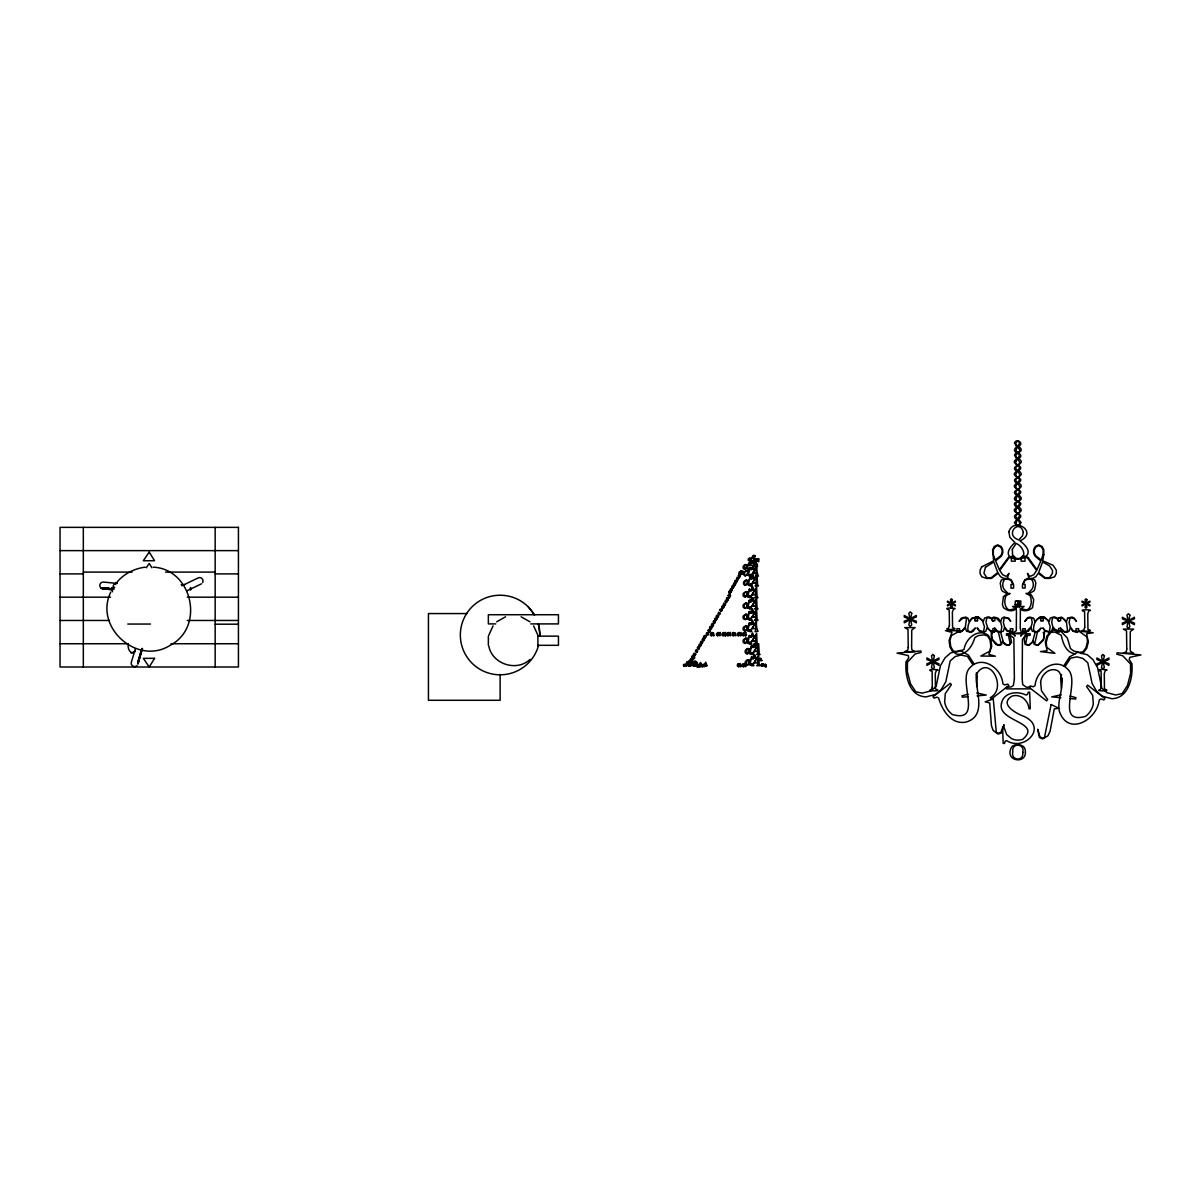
<?xml version="1.0" encoding="UTF-8"?>
<svg xmlns="http://www.w3.org/2000/svg" width="1201" height="1201" viewBox="0 0 1201 1201"><rect width="100%" height="100%" fill="white"/><g stroke="black" fill="none" stroke-linecap="round" stroke-linejoin="round"><path stroke-width="1.5" d="M190.689 587.544L190.539 590.066L190.404 587.905M128.297 644.276C127.096 649.516 131.93 655.986 135.082 650.972M684.36 664.979L684.69 664.123L684.645 665.534M689.779 664.979L690.11 664.123L690.065 665.534M694.283 664.979C694.718 662.382 693.983 667.861 696.19 665.864M750.52 568.328C750.955 565.761 750.205 571.106 752.426 569.214M750.07 600.83L750.4 599.99L750.355 601.401M750.52 577.846C750.955 575.294 750.205 580.638 752.426 578.747M750.07 623.514L750.4 622.658L750.82 624.46M750.07 612.06L750.4 611.204L750.82 613.005M752.156 646.408L752.487 645.553L752.442 646.964M112.113 588.22L112.008 590.006L111.873 589.136M684.36 665.189C681.928 666.66 685.381 663.673 685.11 665.909M689.779 665.189C688.323 668.837 688.368 661.421 690.17 665.894C694.163 654.17 694.043 672.695 692.046 662.697L691.461 664.769L692.632 664.453L691.431 664.859M694.283 665.189C691.431 666.915 695.214 663.492 695.184 666.135M698.291 666.135L697.196 667.14L696.55 662.697L695.964 664.769M703.216 665.549C701.444 670.999 700.949 655.145 699.327 666.96M750.52 568.538C748.899 572.006 749.304 564.8 751.045 569.394M750.52 578.071C747.668 579.783 751.466 576.375 751.421 579.002M750.07 589.826C747.217 591.147 751.511 587.829 750.82 590.562M750.07 601.055C748.613 604.703 748.658 597.287 750.46 601.761C754.303 590.126 754.558 608.382 752.336 598.563L751.751 600.635L752.937 600.395M750.07 612.285C748.553 615.888 748.763 608.532 750.4 613.02M750.07 623.739C748.493 627.207 748.778 620.046 750.595 624.52M750.07 636.185C747.217 637.506 751.511 634.173 750.82 636.905M752.156 646.618C750.7 650.266 750.745 642.85 752.547 647.324C756.39 635.674 756.675 654.05 754.423 644.141L754.063 647.294L753.042 647.489M752.156 657.848C749.304 659.544 753.087 656.301 752.907 658.568M695.904 654.245C694.448 652.248 693.262 657.908 694.869 654.38M697.165 652.053L696.835 651.002M698.937 649.005L698.592 647.955M701.159 645.147C699.733 643.135 698.487 648.81 700.123 645.282M702.84 642.235C699.598 637.851 700.784 648.015 701.819 642.37M704.507 639.352C703.05 637.341 701.864 643.015 703.471 639.487M705.422 637.746L705.092 636.695M708.485 633.843C707.029 631.831 705.843 637.491 707.449 633.978M709.746 631.636L709.416 630.585M712.058 627.643C708.32 623.409 710.932 632.026 711.172 627.538M713.739 624.745C712.373 622.719 711.052 628.393 712.703 624.88M715.421 621.818C713.964 619.806 712.793 625.481 714.4 621.953M717.087 618.935C713.964 614.657 714.895 624.67 716.051 619.07M718.018 617.344L717.673 616.278M719.699 614.477L719.354 613.426M721.651 611.084L721.306 610.033M724.098 606.85C720.855 602.407 722.026 612.675 723.062 606.985M724.954 605.379L724.608 604.328M726.635 602.452L726.29 601.401M728.196 599.884L727.956 598.518M730.283 595.876C726.755 591.583 729.367 600.29 729.562 595.726M732.31 589.841C730.944 587.814 729.623 593.504 731.289 589.976M733.391 587.98L733.045 586.929M734.922 585.322L734.592 584.271M736.618 582.395L736.273 581.344M738.27 579.513L737.939 578.462M740.567 575.534C739.11 573.538 737.939 579.197 739.546 575.669M695.289 655.461L694.688 654.275M700.543 646.363L699.943 645.177M702.225 643.436L701.624 642.265M703.891 640.553L703.291 639.382M707.869 635.044L707.269 633.873M711.577 628.618L710.977 627.432M713.124 625.946L712.523 624.76M714.805 623.034L714.205 621.848M716.472 620.151L715.871 618.965M723.482 608.066L722.882 606.88M728.361 599.599L727.761 598.413M729.983 596.807L729.382 595.621M731.694 591.057L731.094 589.871M739.951 576.75L739.351 575.564M684.405 665.369L683.97 666.225M689.824 665.369L689.389 666.225M694.328 665.369L693.517 666.21L693.457 664.483M698.336 666.315L697.526 667.155L697.466 665.444M703.261 665.729C701.324 666.015 702.795 664.844 705.122 666.225M750.565 568.719L750.145 569.574M750.565 578.251L749.754 579.077L749.694 577.366M750.115 590.006L749.679 590.862M750.115 601.236L749.679 602.091M750.115 612.465L749.679 613.321M750.115 623.919L749.679 624.775M750.115 636.365L749.679 637.221M752.201 646.799L751.766 647.654M752.201 658.028L751.766 658.884M976.623 686.552L977.299 676.283L976.368 672.74M537.898 646.033L537.898 635.239L533.634 625.901M539.759 636.14L539.91 635.014A39.783 39.783 0 0 0 538.558 624.715L538.228 623.904M699.613 647.819C697.931 645.808 697.421 651.573 698.397 647.849M722.191 610.138C718.123 605.98 721.561 614.597 721.125 609.928M729.848 589.976L731.229 591.943L728.782 591.763L729.097 593.414L730.373 593.429L730.133 592.063M1035.157 632.327L1032.425 642.37L1028.927 644.967L1025.579 644.156L1027.38 635.194L1025.444 632.327M1061.579 674.557L1060.648 678.1L1061.339 688.383M138.115 663.267L142.153 648.48M142.138 648.57L137.86 664.093L142.544 648.585M686.041 664.769L686.627 662.697L687.227 665.519M699.973 665.714L700.558 663.643L701.024 666.585L702.6 666.645M704.897 665.129L705.482 663.057L706.098 665.879M752.201 568.118L752.787 566.046L753.402 568.869M752.201 577.636L752.787 575.579L753.402 578.402M703.936 665.144L704.597 664.243L704.116 666.48M719.204 633.723L720.18 632.387L719.444 635.539M724.698 633.723L725.674 632.387L725.104 635.854L726.365 634.864L725.584 635.734M746.992 566.407L748.373 564.515L747.322 567.983L748.298 569.394L749.349 567.998L748.238 569.244L746.842 567.427L745.236 569.394L743.464 568.673A2.792 2.792 0 0 1 743.464 565.896L745.19 564.515L746.647 564.86L746.512 567.938L744.575 569.244L744.605 565.311L745.881 564.665L746.842 565.956M729.517 633.723L730.493 632.387L729.758 635.539M750.67 559.186L751.541 558L750.88 560.792M757.966 559.861L758.837 558.675L758.747 561.663M751.105 590.652L752.547 586.508L753.808 589.931M739.981 633.723L740.957 632.387L740.416 635.734M745.01 633.723L745.986 632.387L745.416 635.854L746.677 634.864L745.896 635.734M751.105 624.55L752.547 620.407L753.808 623.829M751.105 636.995L752.547 632.852L753.808 636.275M744.92 664.708L745.896 663.372L745.16 666.51M749.514 650.582L750.13 648.465L751.06 648.465L749.904 653.449M749.514 661.811L750.13 659.694L751.06 659.694L749.904 664.678L752.171 663.613L750.985 665.174L749.724 664.738L749.349 662.967L747.562 665.174L745.566 664.363A3.138 3.138 0 0 1 745.566 661.256L747.502 659.694L749.124 660.085L748.238 664.633L746.797 664.994L746.106 663.553L747.562 659.859M762.725 664.633L763.386 663.733L763.326 665.97M141.613 649.261L137.8 662.382L141.958 648.585M135.413 648.75L131.254 662.547A3.393 3.318 16.8 0 0 137.034 665.609M110.777 592.123C93.513 627.177 137.695 666.42 170.467 645.132C205.041 626.922 192.37 569.199 153.338 567.157M488.792 635.239L493.056 625.901M703.095 666.48C702.84 662.487 703.441 667.681 704.522 666.48M749.694 567.833L749.904 569.634M749.244 589.136L749.439 590.922M749.244 600.35L749.439 602.151M749.244 611.579L749.439 613.381M749.244 623.034L749.439 624.835M749.244 635.479L749.439 637.281M751.331 657.142L751.526 658.944M690.545 665.909L691.175 665.759M751.286 569.259L751.421 569.484M699.057 666.87L697.691 665.309M703.981 666.27L704.236 666.48M734.081 586.794C732.34 584.797 731.919 590.532 732.85 586.824M738.96 578.327C737.249 576.33 736.798 582.08 737.744 578.357M697.856 650.867L695.484 650.702L696.55 652.608L696.64 650.897M710.437 630.45C706.909 626.081 708.905 636.38 709.221 630.48M718.693 616.143C714.97 611.744 717.327 622.298 717.477 616.173M725.629 604.178C723.918 602.181 723.467 607.931 724.413 604.208M727.326 601.266C725.599 599.269 725.164 605.004 726.11 601.296M728.662 598.683C727.491 595.231 725.014 600.35 728.196 599.884M731.019 592.168L731.484 591.282M735.612 584.121C733.886 582.14 733.466 587.874 734.396 584.151M737.294 581.209C733.571 576.795 735.928 587.364 736.078 581.239M706.113 636.56L705.888 635.839L705.437 636.905M720.375 613.291C718.648 611.294 718.228 617.029 719.159 613.306M728.977 598.383L726.65 598.278M752.246 628.378L755.414 623.094L755.729 628.378M1063.906 665.669L1069.596 656.887L1077.702 652.263L1087.37 654.785L1092.895 659.619L1097.534 667.546L1101.842 688.233L1106.887 692.662L1115.684 694.974L1122.184 693.562L1127.424 685.576L1130.591 673.521L1130.501 663.958L1122.74 655.761L1116.795 654.2L1117.17 652.789L1140.95 654.92L1129.811 657.337L1129.21 659.604L1131.912 663.598C1133.128 677.229 1128.805 698.276 1111.826 698.712L1102.308 696.205L1096.708 691.401L1092.084 683.429L1087.791 662.757L1082.762 658.373L1076.952 656.857L1070.526 658.223L1065.272 666.21M146.282 567.773L149.239 563.434L151.896 567.773M115.356 584.317C122.307 574.588 133.416 568.719 145.141 567.157M1023.627 632.732L1020.67 636.05L1023.477 632.327L1028.386 631.276L1031.164 627.853L1032.29 631.246L1037.379 632.327L1034.616 644.156L1037.979 644.967L1043.264 639.683L1044.134 635.284L1043.249 632.327L1044.555 632.327L1043.624 639.848L1038.069 645.387L1034.196 644.412L1033.295 641.034L1029.032 645.387L1025.159 644.412L1024.258 639.698L1026.074 633.512L1021.345 632.206L1020.25 628.648L1020.37 609.237L1024.123 606.445L1012.578 606.445L1016.166 608.517L1016.436 611.219L1016.316 630.615L1012.578 633.407L1024.123 632.672M740.597 571.03C737.189 576.225 744.86 572.682 742.773 574.378M754.618 560.206L755.114 561.422L752.862 562.353L755.189 561.498L755.189 560.372L753.838 560.101L752.862 561.978L753.342 563.734L755.189 563.059L754.408 564.26A1.756 1.756 0 0 0 754.408 566.001C756.06 566.482 758.477 565.221 757.411 566.362M756.87 558.765L756.45 561.663L755.744 561.302A1.756 1.756 0 0 1 755.744 559.561L757.291 558.675L757.966 559.576L756.405 561.753M745.941 570.55L744.47 573.132L744.845 575.354L746.602 575.324L747.713 573.658L749.349 575.864L750.535 574.303L748.583 575.699M755.534 563.479L755.099 566.362M711.863 632.492C708.59 637.566 716.051 634.068 713.979 635.734M745.476 603.067L744.004 605.649L744.71 608.201L746.151 607.841L747.262 605.634L746.181 603.067M717.973 632.492C714.67 637.536 722.116 634.098 720.09 635.734M723.467 632.492C720.795 636.56 724.864 634.563 725.149 635.734M745.476 614.296L744.004 616.879L744.71 619.431L746.151 619.07L747.262 616.849L746.181 614.296M728.286 632.492C724.984 637.536 732.43 634.098 730.388 635.734M733.556 632.492C730.253 637.536 737.699 634.098 735.658 635.734M738.75 632.492C735.447 637.536 742.894 634.098 740.852 635.734M743.779 632.492C740.987 636.185 745.22 634.969 745.145 635.569M761.659 660.55C760.533 655.746 760.173 661.691 761.944 660.55M761.884 665.97C763.371 661.691 760.113 666.645 762.815 665.864M748.823 630.885L750.07 629.504L748.899 631.065L747.638 630.63M740.987 666.705C742.188 665.444 739.471 666.855 737.609 666.315A1.967 1.967 0 0 1 737.609 664.348L738.105 663.613C741.407 664.393 740.582 662.487 740.552 666.705M745.791 666.705C746.992 665.444 744.275 666.855 742.428 666.315A1.967 1.967 0 0 1 742.428 664.348L744.665 663.613L743.644 666.705M976.323 617.404L975.737 617.975L977.524 617.975L977.524 620.737L974.927 620.737L974.927 618.125L976.143 616.909M1011.677 632.357L1012.878 631.156L1012.878 628.708L1010.281 628.708L1010.281 631.306L1012.068 631.306L1011.497 631.876L1007.519 630.855L1004.426 626.742L1003.36 622.568L1004.276 617.539L1008.27 618.545L1010.747 621.427L1008.555 618.185L1004.096 617.074L1001.889 618.185L1000.763 621.578L998.001 618.155L993.527 617.074L992.311 618.29L992.311 620.737L994.908 620.737L994.908 618.125L993.122 618.125L995.659 617.539L1000.763 622.688L1001.829 626.862L1000.913 631.876L996.935 630.885L994.458 628.003L996.62 631.246L998.842 632.357M1042.063 617.404L1041.492 617.975L1043.279 617.975L1043.279 620.737L1040.682 620.737L1040.682 618.125L1041.883 616.909M1010.371 632.327L1008.45 635.194L1010.251 644.156L1008.6 644.967L1006.888 644.967L1003.405 642.37L1000.658 632.327M1016.887 601.176L1018.133 601.176M751.571 569.364L753.012 565.221L754.273 568.628M751.571 578.882L753.012 574.739L754.273 578.161M751.105 613.095L752.336 609.793L752.802 612.72L753.973 612.42M695.319 666.015L697.165 664.528M704.266 666.36L705.708 662.216L706.969 665.639M753.192 658.658L754.633 654.515L755.894 657.938M755.024 658.178L754.423 655.356L753.838 657.427L755.009 657.112L753.808 657.502M1017.682 603.427L1020.084 602.091L1017.817 603.683L1020.084 605.274L1017.682 603.953L1017.502 606.79L1017.337 603.953L1015.581 605.274L1014.935 604.598M496.659 621.833L505.591 616.789M530.031 659.424C516.655 672.11 492.155 664.153 488.792 646.033M693.743 658.869L694.854 657.833L692.331 658.824A2.147 2.147 0 0 1 691.731 656.767L692.722 655.371L695.079 655.686M688.849 663.447L689.644 662.712L687.858 663.417A1.531 1.531 0 0 1 687.422 661.961L689.404 661.211L687.933 662.772M691.926 662.051L693.037 661.015L690.515 662.006A2.147 2.147 0 0 1 689.914 659.965L690.905 658.553L692.707 658.899L690.635 661.105M694.959 663.447L695.754 662.712L693.968 663.417A1.531 1.531 0 0 1 693.532 661.961L695.514 661.211L694.043 662.772M683.489 664.438L683.729 666.345M702.345 664.799L702.03 666.225M734.967 581.089L736.964 581.569M728.271 595.486L730.268 595.951M721.771 606.745L724.008 607.151M720.015 609.793L722.341 609.898M716.366 616.038L718.363 616.503M714.76 618.83L716.757 619.296M709.866 627.297L712.193 627.402M708.11 630.345L710.346 630.75M703.786 636.44L705.978 636.8M700.513 642.115L702.51 642.595M692.422 657.803L694.403 656.331L693.427 654.38M687.918 662.697C691.431 660.28 685.906 661.015 688.518 663.537M690.605 661L692.226 658.538L690.635 659.274L691.461 662.186M694.028 662.697C697.541 660.28 692.016 661.015 694.628 663.537M692.452 657.923L694.028 655.356L692.452 656.091L693.262 659.004M112.489 591.793L111.423 588.295L114.756 587.229M130.999 653.029L135.082 651.738M1036.748 632.357L1038.97 631.246L1041.132 628.003L1036.643 631.876L1033.761 630.975C1032.755 624.715 1036.343 615.843 1044.029 617.404L1048.098 620.482L1050.199 626.712L1049.284 631.726L1045.29 630.72L1042.813 627.853L1045.005 631.095L1049.479 632.191L1051.671 631.095L1052.797 627.703L1057.781 632.191L1061.249 630.99L1061.249 628.543L1058.651 628.543L1058.651 631.156L1060.438 631.156L1059.867 631.726L1055.874 630.69L1052.797 626.577L1051.731 622.418L1052.646 617.404L1056.625 618.38L1059.102 621.262L1056.94 618.035L1054.733 616.909L1050.259 618.035L1049.134 621.412L1044.149 616.909L1039.811 617.074L1034.827 621.578L1033.701 618.185L1029.227 617.074L1027.035 618.185L1024.843 621.427L1027.32 618.545L1031.314 617.539L1032.229 622.568L1031.164 626.742L1026.059 631.876L1023.522 631.306L1025.309 631.306L1025.309 628.708L1022.712 628.708L1022.712 631.156L1023.913 632.357M756.84 561.663L757.876 560.507L758.356 561.663M755.504 566.362L756.525 564.905L755.924 563.479M740.552 574.378L741.602 571.181L739.291 571.931A2.027 2.027 0 0 0 739.291 573.958L740.041 574.483M711.833 635.734L712.989 634.113L712.313 632.492M717.943 635.734L718.964 632.642L716.712 633.377A1.967 1.967 0 0 0 716.712 635.344L717.447 635.839M723.437 635.734L724.458 632.642L722.206 633.377A1.967 1.967 0 0 0 722.206 635.344L722.942 635.839M728.241 635.734L729.262 632.642L727.025 633.377A1.967 1.967 0 0 0 727.025 635.344L727.746 635.839M733.511 635.734L734.682 634.113L733.991 632.492M745.416 630.885L747.262 628.303L746.181 625.751L744.004 628.333L744.71 630.885M738.705 635.734L739.726 632.642L737.489 633.377A1.967 1.967 0 0 0 737.489 635.344L738.21 635.839M743.749 635.734L744.77 632.642L742.518 633.377A1.967 1.967 0 0 0 742.518 635.344L743.254 635.839M738.84 666.705C742.488 663.793 736.288 662.321 738.39 666.705M760.518 660.55L760.833 658.373M181.771 585.803L198.015 577.996A3.393 3.303 64.3 0 1 202.654 582.605M186.846 590.862L201.453 583.836M1081.125 653.629L1083.542 652.488L1086.725 648.27L1088.346 642.055L1086.56 633.678L1093.225 632.762L1078.783 631.02L1087.145 637.055L1087.46 641.919L1085.884 647.94L1082.927 651.843L1079.053 652.383L1073.664 650.972L1070.496 648.585L1067.329 637.971L1060.828 631.231M1019.079 525.392L1021.09 522.63L1018.433 518.937C1027.17 513.412 1007.849 513.277 1016.692 507.392C1008.074 500.397 1027.14 500.096 1018.433 506.807C1028.236 513.262 1008.224 513.187 1016.692 519.523L1014.38 522.735L1016.917 525.543M703.08 664.243L702.195 666.27M760.503 658.313L759.527 659.454L760.188 660.625M761.884 663.733L760.894 664.889L761.554 666.045M753.838 558.855L755.189 558.18L752.502 558.42A2.147 2.147 0 0 1 752.502 556.288L753.838 555.207L755.474 556.048L752.862 557.594L755.339 556.048L753.372 555.823L753.342 558.855M750.085 565.656L751.436 564.98L748.748 565.236A2.147 2.147 0 0 1 748.748 563.089L750.085 562.023L751.721 562.864L749.109 564.395M753.838 560.101L752.502 561.167A2.147 2.147 0 0 0 752.502 563.314C756.18 564.77 758.221 561.858 757.02 566.362M112.564 588.01L111.513 588.28M752.186 568.208L753.402 567.878M753.267 568.989L754.438 568.673M740.432 575.774L738.75 574.408L739.185 575.384M739.741 576.975L738.105 575.669M738.135 579.768L736.483 578.462M752.186 577.726L753.402 577.411M736.468 582.65L734.832 581.344M754.438 578.206L753.237 578.447M735.477 584.377L733.796 583.01L734.216 583.971M734.787 585.563L733.135 584.256M733.241 588.235L731.604 586.929M730.268 595.951L730.358 594.87L730.598 595.591M750.97 590.772L751.961 590.502M729.773 597.032L728.121 595.726M728.151 599.824L726.515 598.518M726.5 602.707L724.849 601.401M724.803 605.619L723.167 604.313M723.272 608.291L721.621 606.985M750.97 601.986L751.466 601.626M721.516 611.339L719.864 610.033M720.24 613.531L718.558 612.165L718.994 613.126M719.549 614.717L717.913 613.411M717.868 617.584L716.231 616.278M716.261 620.377L714.61 619.07M751.961 612.945L750.955 613.141M714.595 623.259L712.959 621.953M712.914 626.171L711.262 624.865M711.367 628.844L709.731 627.538M709.611 631.891L707.974 630.585M708.35 634.083L706.653 632.717L707.089 633.678M707.659 635.269L706.008 633.978M752.937 623.064L751.721 623.394L752.336 621.247L752.802 624.175L753.973 623.874M751.961 624.4L750.955 624.595M705.287 638.001L703.651 636.695M704.356 639.593L702.675 638.226L703.11 639.202M703.681 640.794L702.03 639.487M702.015 643.661L700.378 642.37M701.009 645.387L699.327 644.021L699.763 644.997M700.333 646.588L698.682 645.282M698.787 649.246L697.15 647.955M750.97 637.115L751.961 636.86M697.03 652.293L695.379 651.002M753.808 646.288L755.024 645.958M687.227 664.528L685.261 666.135L686.266 665.864M687.092 665.639L688.263 665.324M697.03 665.639L698.622 665.069L698.682 666.84M699.943 665.804L701.174 665.474M704.882 665.204L706.098 664.889M698.817 666.99L700.198 666.81M705.963 666L707.134 665.684M754.063 658.523L753.042 658.703M754.889 658.298L756.06 657.983M967.991 694.253L961.971 695.829L962.331 697.211L967.856 696.7M749.109 564.275L751.346 562.383L749.619 562.638L749.589 565.656M1061.279 694.839L1051.716 696.865L1060.903 697.691M977.044 695.874L986.246 695.034L976.668 693.007M113.6 588.475A3.393 3.363 -84.6 0 1 117.248 583.401L103.046 582.035A3.393 3.363 -84.6 0 0 102.355 588.73L109.216 588.265M101.53 588.415L108.871 588.13M60.05 550.628L238.429 550.628M751.06 560.972C753.132 559.906 749.994 561.047 748.448 560.627A1.756 1.756 0 0 1 748.448 558.87L749.994 558L750.67 558.885C749.574 564.425 747.607 556.228 750.565 558.9M83.319 572.096L132.065 572.096M165.558 572.096L215.159 572.096M752.577 573.402L756.195 573.402C756.48 576.78 753.177 576.825 758.462 576.165C753.928 566.722 761.974 558.645 750.925 575.699C746.527 576.705 755.429 576.705 751.165 575.729M60.05 573.913L83.319 573.913M215.159 573.913L238.429 573.913M745.115 575.864L747.112 575.069L747.713 571.991L746.677 570.385L743.929 571.946A3.138 3.138 0 0 0 743.929 575.069L745.085 575.849M181.201 584.662L184.939 584.662M745.115 585.397L747.713 583.191L748.523 585.397L750.16 584.602L750.385 583.746L749.289 585.217L748.268 584.902L749.439 579.903L748.493 579.903L747.893 582.035L746.677 579.903L743.929 581.479A3.138 3.138 0 0 0 743.929 584.587L745.085 585.382M60.05 597.182L110.552 597.182M187.311 597.182L238.429 597.182M748.133 608.201L750.07 606.82L748.899 608.382L747.638 607.946L747.262 606.175L745.461 608.382L743.464 607.571A3.138 3.138 0 0 1 743.464 604.463L746.226 602.902L747.427 605.019L748.043 602.902L748.974 602.902L747.803 607.886M467.039 613.561L428.442 613.561L428.442 700.288L500.126 700.288L500.126 674.452M974.927 618.125L976.713 618.125L976.143 617.539M1040.682 618.125L1042.468 618.125L1041.883 617.539M60.05 620.467L109.471 620.467M187.311 620.467L238.429 620.467M974.927 620.572L977.524 620.572M1040.682 620.572L1043.279 620.572M127.786 624.055L150.455 624.055M495.743 623.904L488.357 623.904L488.357 614.732L558.45 614.732L558.45 623.904L530.782 623.904M215.159 624.19L238.429 624.19M752.111 628.603L755.744 628.603C756.029 631.981 752.727 632.026 758.011 631.351C753.552 621.968 761.239 613.816 750.475 630.885C746.061 631.891 754.964 631.906 750.715 630.93M538.153 636.14L558.45 636.14L558.45 645.312L538.153 645.312M60.05 643.736L128.327 643.736M171.067 643.736L238.429 643.736M750.22 653.779L752.171 652.383L750.985 653.945L749.724 653.509M766.403 666.63C764.467 669.002 764.557 659.754 766.268 666.495M1070.106 698.532L1075.616 699.027L1075.976 697.661L1069.956 696.085M100.824 587.889L114.155 589.166M103.226 588.82L111.558 589.616M102.355 588.73L112.999 589.751M751.796 612.915L752.547 608.952L753.808 612.375M696.01 665.819C695.169 655.401 699.282 667.711 697.706 665.369M686.086 665.819L686.837 661.871L688.098 665.279M749.469 589.06L750.4 590.577M749.469 635.419L750.595 636.965M704.537 636.305C701.174 637.025 707.239 639.683 704.897 636.59M751.556 657.082L752.487 656.782L752.547 658.553M702.63 664.784L703.546 664.483L703.606 666.255M1059.342 630.84L1054.913 629.669L1050.139 631.801L1046.942 636.095L1045.32 642.325L1047.107 650.687L1040.426 651.588L1054.943 653.344L1046.837 647.384L1046.206 642.46L1047.782 636.41L1050.74 632.507L1054.598 631.981L1061.294 635.269C1062.825 643.015 1066.098 652.969 1075.36 653.779M521.099 616.789L530.031 621.833M1020.7 608.607L1026.945 610.063C1032.049 607.376 1031.974 600.215 1030.053 595.531L1025.954 593.429L1028.026 593.429L1032.154 589.015A8.602 8.602 0 0 0 1032.154 580.353L1031.224 578.987L1028.116 578.987L1024.993 580.443L1023.117 584.347L1025.114 584.347L1025.114 588.055L1022.471 588.055L1022.471 584.602L1024.753 579.843L1028.056 578.281L1034.707 579.843L1035.847 583.07L1034.737 589.391L1033.791 591.042L1028.852 593.759L1031.419 594.975L1033.701 599.734L1032.56 607.661C1029.212 610.543 1024.303 612.21 1020.46 609.207M992.026 632.191L987.042 627.703L985.916 631.095L983.784 632.161L979.25 631.095L977.074 627.853L979.551 630.72L983.529 631.726L984.445 626.712L982.358 620.482L978.275 617.404C970.588 615.843 967.015 624.715 968.006 630.975L970.888 631.876L975.392 628.003L973.215 631.246L971.008 632.357L966.535 631.246L965.409 627.853L960.425 632.357L956.957 631.156L956.957 628.708L959.554 628.708L959.554 631.306L957.767 631.306L958.353 631.876L962.331 630.855L965.409 626.742L966.475 618.455L963.592 617.539L959.104 621.427L961.28 618.185L965.754 617.074L967.946 618.185L969.072 621.578L971.849 618.155L978.395 616.909L983.379 621.412L984.505 618.035L988.978 616.909L991.185 618.035L993.362 621.262L990.885 618.38L986.892 617.404L985.976 622.418L988.078 628.648L990.134 630.69L994.113 631.726L994.683 631.156L992.897 631.156L992.897 628.543L995.494 628.543L995.494 630.99L994.293 632.191L991.275 632.327L991.275 636.17L992.206 639.848L995.854 644.457L999.652 645.387L1001.619 644.412L1002.535 641.034L1004.907 644.457L1008.705 645.387L1011.572 642.52L1009.756 633.512L1012.188 632.732L1015.16 636.05L1012.338 632.327L1007.204 631.276L1004.426 627.853L1003.3 631.246L998.451 632.327L1001.214 644.156L997.851 644.967L992.551 639.683L991.681 635.284L992.581 632.327M733.015 635.839L732.295 635.344A1.967 1.967 0 0 1 732.295 633.377L732.775 632.627C735.778 633.588 735.703 631.231 735.027 635.539M711.337 635.839L710.602 635.344A1.967 1.967 0 0 1 710.602 633.377L711.097 632.627C714.4 633.407 713.574 631.501 713.544 635.734M757.276 558.765L757.876 559.576M746.647 570.55L747.893 572.502L748.493 570.385L749.439 570.385L748.268 575.369M741.047 571.03L741.858 572.307L742.864 570.925L742.113 574.168M744.23 632.492L744.905 633.407M739.185 632.492L739.861 633.407M728.722 632.492L729.412 633.407M723.918 632.492L724.593 633.407M718.423 632.492L719.099 633.407M748.268 659.859L749.349 661.301M738.645 578.627L737.144 577.201L737.564 578.176M733.751 587.079L732.25 585.668L732.685 586.643M731.994 590.126L730.493 588.715L730.914 589.691M730.839 592.213L729.337 590.802L729.758 591.778M727.01 601.551L725.494 600.14L725.929 601.116M725.314 604.478L723.813 603.067L724.248 604.028M715.105 622.103L713.604 620.692L714.025 621.668M713.424 625.03L711.908 623.619L712.343 624.58M751.526 647.714L751.15 646.228L752.051 646.243M699.297 648.105L697.796 646.693L698.216 647.669M695.589 654.545L694.073 653.119L694.508 654.095M689.164 666.285L688.774 664.799L689.674 664.814M1042.063 617.074L1043.279 618.29M976.323 617.074L977.524 618.29M747.638 619.176L748.899 619.611L750.07 618.05L747.803 619.115L748.974 614.116L748.043 614.116L747.427 616.248L746.226 614.116L743.464 615.678A3.138 3.138 0 0 0 743.464 618.8L745.461 619.611L747.262 617.389L747.638 619.161M743.209 666.705L743.239 663.928L744.8 664.378M704.717 636.41L704.296 635.434L705.422 636.635M696.46 650.717L696.04 649.741L697.15 650.927M729.938 591.958L730.148 593.414L728.692 592.063M528.26 606.88L534.58 615.122A39.783 39.783 0 0 0 471.993 606.88A39.783 39.783 0 0 0 480.235 669.467A39.783 39.783 0 0 0 538.558 645.312M972.675 664.393L967.436 656.407L960.995 655.04L955.185 656.557L950.171 660.94L945.863 681.613L941.239 689.584L935.654 694.388L926.121 696.88C909.142 696.46 904.818 675.412 906.034 661.781L908.737 657.788L908.136 655.521L896.997 653.089L920.792 650.972L921.152 652.383L915.222 653.929L907.461 662.141L907.371 671.704L910.523 683.759L915.778 691.746L922.263 693.142L931.06 690.83L936.119 686.402L940.413 665.729L945.052 657.803L950.591 652.969L960.245 650.432L968.351 655.07L974.041 663.853M747.638 630.615L747.262 628.844L745.461 631.065L743.464 630.255A3.138 3.138 0 0 1 743.464 627.132L746.226 625.571L747.427 627.703L748.043 625.571L748.974 625.571L747.803 630.57M749.724 653.509L749.349 651.738L747.562 653.945L745.566 653.149A3.138 3.138 0 0 1 745.566 650.026L747.502 648.465L749.124 648.855L748.974 652.308L746.797 653.779L746.842 649.366L748.268 648.63L749.349 650.071M1019.724 607.181L1018.823 604.703L1020.82 604.703L1020.82 600.98L1018.178 600.98L1019.289 607.601M752.922 589.09L752.336 587.349L751.751 589.406L753.973 589.961M752.922 635.449L752.336 633.693L751.751 635.749L753.973 636.32M1015.836 451.006L1017.097 447.162C1019.334 447.913 1021.42 452.161 1017.832 452.447A1.997 1.997 0 0 1 1015.896 451.081M1015.836 499.571L1017.097 495.728C1019.334 496.478 1021.42 500.742 1017.832 501.012A1.997 1.997 0 0 1 1015.896 499.646M1015.836 523.696L1017.097 519.853C1019.334 520.618 1021.42 524.867 1017.832 525.137A1.997 1.997 0 0 1 1015.896 523.771M538.558 624.715L539.91 635.014M1062.104 678.31L1062.315 681.522M488.357 636.14L488.357 645.312M215.159 527.359L215.159 667.005M83.319 527.359L83.319 667.005M1040.606 682.273L1041.507 690.875L1047.647 699.492L1046.581 700.874L1029.122 687.317L1030.188 685.936L1033.28 686.762L1035.082 685.621C1036.043 669.888 1056.655 655.806 1068.56 670.113C1080.194 682.799 1054.538 725.014 1085.509 716.381A19.636 19.636 0 0 0 1093.3 703.921L1092.7 695.424L1086.575 686.507L1087.656 685.125L1104.965 698.562L1103.899 699.943L1100.972 698.952L1099.26 699.988C1096.843 720.27 1067.854 736.693 1059.327 711.172C1056.46 698.186 1067.224 682.769 1058.666 671.359C1050.83 666.045 1041.342 673.986 1040.606 682.273M976.323 674.407C974.732 689.674 987.672 715.286 966.475 721.951C951.642 725.344 942.154 710.422 938.687 698.171L936.99 697.135L934.063 698.111L932.982 696.745L950.306 683.309L951.372 684.69L945.262 693.608L944.662 702.09A19.636 19.636 0 0 0 952.453 714.565C983.409 723.197 957.767 680.982 969.402 668.296C981.292 653.99 1001.904 668.056 1002.865 683.804L1004.682 684.945L1007.774 684.12L1008.84 685.501L991.38 699.042L990.3 697.661C1008.059 688.023 988.843 653.149 976.323 674.407M908.226 647.414L907.791 650.146L904.773 651.678L915.087 651.678L911.859 649.831L911.634 647.414L911.739 630.09L915.087 627.598L904.773 627.598L907.986 629.444L908.226 647.414M932.306 686.942L931.18 689.884C923.974 690.785 944.677 691.836 935.474 689.044L935.279 673.401L936.42 670.458C943.656 669.558 922.938 668.507 932.111 671.299L932.306 686.942M949.421 625.511L948.28 628.453C941.074 629.354 961.776 630.405 952.588 627.613L952.378 611.97L953.534 609.027C960.755 608.126 940.038 607.075 949.21 609.868L949.421 625.511M1014.38 679.105L1013.404 685.366L1011.392 686.867L1006.498 687.362L1006.498 688.864L1030.113 688.864L1030.113 687.362L1026.224 687.122L1022.712 684.645L1022.186 679.105L1022.441 639.442L1025.204 635.734L1030.113 635.239L1030.113 633.723L1006.498 633.723L1006.498 635.239L1010.356 635.479L1013.854 637.956L1014.38 679.105M1084.788 627.252L1083.662 630.195C1076.441 631.095 1097.159 632.146 1087.956 629.354L1087.761 613.711L1088.902 610.769C1096.138 609.868 1075.42 608.817 1084.593 611.624L1084.788 627.252M1101.302 686.942L1100.176 689.884C1092.955 690.785 1113.672 691.836 1104.47 689.044L1104.274 673.401L1105.415 670.458C1112.636 669.558 1091.934 668.507 1101.107 671.299L1101.302 686.942M1126.763 648.9L1126.343 651.633L1123.325 653.164L1133.639 653.164L1130.411 651.317L1130.171 648.9L1130.291 631.576L1133.639 629.084L1123.325 629.084L1126.538 630.93L1126.763 648.9M1001.514 703.351C996.74 721.846 1043.099 722.026 1022.636 739.381A14.787 14.787 0 0 1 1011.602 738.675L1006.663 734.577L1003.901 726.92L1002.595 726.965L1003.195 743.449L1004.516 743.404L1005.192 741.182L1006.573 740.597C1023.898 751.721 1047.452 728.331 1025.084 716.847C1017.322 714.07 998.481 704.567 1011.797 696.205C1020.099 693.217 1028.551 700.438 1028.942 708.815L1030.263 708.77L1029.647 692.136L1028.341 692.196L1027.471 694.433L1025.984 695.049C1017.382 690.62 1003.631 692.271 1001.514 703.351M1022.772 752.442C1024.228 761.644 1010.491 760.879 1012.803 751.811C1011.272 742.398 1025.189 743.299 1022.772 752.442M1014.56 443.034L1016.692 446.832C1007.984 454.639 1028.281 453.573 1018.433 446.247C1024.963 443.619 1016.211 437.509 1014.56 443.034M1014.56 455.254L1016.692 459.052C1007.849 464.892 1027.155 465.192 1018.433 470.687C1028.236 477.217 1008.224 476.947 1016.692 483.327C1007.849 489.287 1027.17 489.242 1018.433 494.812C1028.281 502.138 1007.984 503.204 1016.692 495.397C1008.224 489.002 1028.236 489.272 1018.433 482.742C1027.17 477.172 1007.849 477.217 1016.692 471.272C1008.224 464.982 1028.236 464.877 1018.433 458.467C1024.963 455.84 1016.211 449.714 1014.56 455.254M1008.87 531.683L1009.846 537.327L1014.95 542.537C988.993 566.512 1049.089 563.029 1019.949 540.855C1038.685 532.478 1014.064 516.085 1008.87 531.683M1015.776 461.424L1015.836 463.211A2.177 2.177 0 0 0 1016.616 464.292A1.997 1.997 0 0 0 1017.832 464.667C1021.42 464.382 1019.334 460.133 1017.097 459.367L1015.776 461.424M1015.776 473.644L1015.836 475.431A2.177 2.177 0 0 0 1016.616 476.497A1.997 1.997 0 0 0 1017.832 476.872C1021.42 476.602 1019.334 472.353 1017.097 471.588L1015.776 473.644M1019.619 443.229L1018.043 445.916C1012.713 444.415 1018.493 438.32 1019.619 443.229M1015.776 485.699L1015.836 487.501A2.177 2.177 0 0 0 1016.616 488.567A1.997 1.997 0 0 0 1017.832 488.942C1021.42 488.672 1019.334 484.423 1017.097 483.658L1015.776 485.699M1019.619 455.449L1018.043 458.121C1012.713 456.635 1018.493 450.54 1019.619 455.449M1019.619 467.669L1018.043 470.342C1012.713 468.855 1018.493 462.76 1019.619 467.669M1015.776 509.764L1015.836 511.551A2.177 2.177 0 0 0 1016.616 512.617A1.997 1.997 0 0 0 1017.832 512.992C1021.42 512.722 1019.334 508.473 1017.097 507.708L1015.776 509.764M1019.619 479.724L1018.043 482.412C1012.713 480.925 1018.493 474.815 1019.619 479.724M1012.338 549.322L1012.533 554.442L1013.824 556.663A5.705 5.705 0 0 0 1018.238 558.57C1028.491 557.789 1022.516 545.629 1016.106 543.468L1012.338 549.322M1019.619 491.794L1018.043 494.482C1012.713 492.98 1018.493 486.885 1019.619 491.794M1019.619 503.789L1018.043 506.462C1012.713 504.975 1018.493 498.88 1019.619 503.789M1019.619 515.92L1018.043 518.607C1012.713 517.121 1018.493 511.01 1019.619 515.92M1023.327 532.238L1022.531 535.721L1018.808 539.91C1003.871 535.196 1019.364 517.736 1023.327 532.238M1025.399 752.216C1025.774 763.986 1006.828 761.239 1010.386 750.009A7.626 7.626 0 0 1 1012.878 745.806L1018.193 743.944L1023.357 746.406A7.701 7.701 0 0 1 1025.309 750.565L1025.399 752.216M1003.931 724.969L1001.394 732.925L998.076 734.096L993.107 730.418L991.456 725.689L989.669 702.96L985.15 701.834L993.272 698.982L996.32 732.46L998.106 733.301L1000.898 732.31L1003.931 724.969M1042.573 561.978L1038.655 572.547L1045.095 577.681L1049.569 577.681L1052.466 573.252L1052.466 570.295L1049.479 565.851L1042.573 561.978M1043.804 554.637L1042.753 560.807L1053.037 565.236L1056.31 570.13L1056.31 573.447L1054.643 576.78L1049.734 578.402L1044.915 578.402L1038.249 573.207L1035.832 576.735L1032.56 578.402L1029.137 578.402L1027.425 573.357L1029.482 576.12L1030.833 576.12L1033.821 574.648L1036.598 570.43L1027.561 558.015L1023.222 556.483L1022.396 557.339L1025.008 557.339L1025.008 561.197L1021.165 561.197L1021.165 557.579L1022.952 555.778L1028.026 557.384L1036.988 569.769L1040.787 560.912L1035.292 556.348A7.626 7.626 0 0 1 1035.322 546.515L1038.73 544.834L1042.138 546.53L1043.804 549.818L1043.804 554.637M1051.13 704.552L1044.48 737.504L1042.618 738.15L1039.961 736.874L1037.724 729.247L1039.39 737.429L1042.573 738.945L1047.903 735.823L1050.064 731.289L1054.283 708.89L1058.892 708.275L1051.13 704.552M990.84 646.378L989.879 651.152L980.812 656.031L995.344 656.196L988.858 654.41L991.726 646.348L990.93 639.968L988.333 635.374C977.914 627.778 965.574 638.647 964.028 649.531L956.942 651.918L953.189 650.912L950.772 646.648L949.991 640.448L951.267 635.659L960.079 630.795L945.457 630.645L951.973 632.402L949.09 640.463L949.901 646.844L952.513 651.527L956.972 654.26C966.88 655.13 972.42 645.793 974.867 637.551L978.335 635.599L983.859 634.894L987.627 635.93L990.059 640.193L990.84 646.378M911.724 613.291L910.688 618.515L916.303 615.422L916.303 616.984L911.004 619.115L916.303 621.262L916.303 622.839L910.688 619.746L911.724 624.97L910.283 626.382L908.842 624.97L909.908 619.746L904.278 622.839L904.278 621.262L909.562 619.115L904.278 616.984L904.278 615.422L909.908 618.515L908.842 613.291L910.283 611.879L911.724 613.291M934.363 655.836L933.312 661.045L938.927 657.968L938.927 659.529L933.642 661.661L938.927 663.808L938.927 665.369L933.312 662.291L934.363 667.501L932.922 668.912L931.481 667.501L932.531 662.291L926.917 665.369L926.917 663.808L932.201 661.661L926.917 659.529L926.917 657.968L932.531 661.045L931.481 655.836L932.922 654.425L934.363 655.836M952.363 599.719L951.687 603.127L955.32 601.116L955.32 602.136L951.898 603.518L955.32 604.914L955.32 605.935L951.687 603.923L952.363 607.316L951.417 608.231L950.486 607.316L951.177 603.923L947.514 605.935L947.514 604.914L950.952 603.518L947.514 602.136L947.514 601.116L951.177 603.127L950.486 599.719L951.417 598.804L952.363 599.719M1086.905 599.719L1086.229 603.127L1089.877 601.116L1089.877 602.136L1086.44 603.518L1089.877 604.914L1089.877 605.935L1086.229 603.923L1086.905 607.316L1085.974 608.231L1085.043 607.316L1085.719 603.923L1082.071 605.935L1082.071 604.914L1085.509 603.518L1082.071 602.136L1082.071 601.116L1085.719 603.127L1085.043 599.719L1085.974 598.804L1086.905 599.719M1104.35 655.836L1103.299 661.045L1108.913 657.968L1108.913 659.529L1103.629 661.661L1108.913 663.808L1108.913 665.369L1103.299 662.291L1104.35 667.501L1102.908 668.912L1101.467 667.501L1102.518 662.291L1096.903 665.369L1096.903 663.808L1102.188 661.661L1096.903 659.529L1096.903 657.968L1102.518 661.045L1101.467 655.836L1102.908 654.425L1104.35 655.836M1129.841 615.122L1128.805 620.347L1134.405 617.254L1134.405 618.83L1129.12 620.947L1134.405 623.094L1134.405 624.67L1128.805 621.578L1129.841 626.802L1128.4 628.213L1126.958 626.802L1128.009 621.578L1122.395 624.67L1122.395 623.094L1127.679 620.947L1122.395 618.83L1122.395 617.254L1128.009 620.347L1126.958 615.122L1128.4 613.711L1129.841 615.122M748.043 591.673L747.427 593.789L746.226 591.673L743.464 593.234A3.138 3.138 0 0 0 743.464 596.357L745.461 597.152L747.262 594.945L748.073 597.152L749.694 596.357L749.919 595.516L748.823 596.987L747.803 596.657L748.974 591.673L748.043 591.673M748.043 638.016L747.427 640.148L746.226 638.016L743.464 639.593A3.138 3.138 0 0 0 743.464 642.7L745.461 643.511L747.262 641.289L748.073 643.511L749.694 642.715L749.919 641.859L748.823 643.331L747.803 643.015L748.974 638.016L748.043 638.016M744.845 581.554L744.47 583.776L745.881 585.217L747.713 581.524L745.941 580.083L744.845 581.554M744.38 593.309L744.004 595.546L745.416 596.987L747.262 593.279L745.476 591.838L744.38 593.309M744.38 639.653L744.004 641.889L745.416 643.331L747.262 639.638L745.476 638.196L744.38 639.653M764.827 665.069C764.421 669.317 767.499 662.967 764.827 665.069M1043.084 554.517L1041.162 560.056L1035.923 555.913A6.771 6.771 0 0 1 1035.878 547.01L1038.73 545.599L1041.597 547.01L1043.084 549.953L1043.084 554.517M1003.481 596.627L1002.37 604.478L1003.511 607.676C1006.873 610.543 1011.767 612.21 1015.626 609.207L1017.893 604.478L1017.893 601.025L1015.265 601.025L1015.265 604.719L1017.247 604.719L1015.385 608.622L1009.125 610.078C1004.021 607.406 1004.096 600.245 1006.033 595.591L1010.131 593.489L1008.044 593.489L1003.916 589.09A8.557 8.557 0 0 1 1003.916 580.458L1004.862 579.092L1007.954 579.092L1011.092 580.548L1012.953 584.437L1010.972 584.437L1010.972 588.145L1013.599 588.145L1013.599 584.692L1011.332 579.948L1008.014 578.402L1001.364 579.948L1000.238 583.176L1001.334 589.466L1002.28 591.102L1007.219 593.819L1003.481 596.627M756.315 584.902L754.994 585.923L758.462 585.923L757.546 584.782L757.095 575.249L750.925 585.232C746.527 586.238 755.429 586.238 751.165 585.262L752.577 582.935L756.195 582.935L756.315 584.902M755.849 596.657L754.528 597.678L758.011 597.678L757.095 596.537L756.63 587.004L750.475 596.987C746.061 597.993 754.964 597.993 750.715 597.032L752.111 594.69L755.744 594.69L755.849 596.657M755.849 607.886L754.528 608.907L758.011 608.907L757.095 607.766L756.63 598.233L750.475 608.216C746.061 609.222 754.964 609.222 750.715 608.246L752.111 605.92L755.744 605.92L755.849 607.886M755.849 619.115L754.528 620.136L758.011 620.136L757.095 618.995L756.63 609.462L750.475 619.431C746.061 620.437 754.964 620.452 750.715 619.476L752.111 617.149L755.744 617.149L755.849 619.115M755.849 643.015L754.528 644.036L758.011 644.036L757.095 642.895L756.63 633.362L750.475 643.331C746.061 644.352 754.964 644.352 750.715 643.376L752.111 641.049L755.744 641.049L755.849 643.015M757.936 653.449L756.63 654.47L760.098 654.47L759.182 653.329L758.717 643.796L752.562 653.779C748.163 654.785 757.05 654.785 752.802 653.824L754.198 651.482L757.831 651.482L757.936 653.449M757.936 664.678L756.63 665.699L760.098 665.699L759.182 664.558L758.717 655.025L752.562 665.009C748.163 666.015 757.05 666.015 752.802 665.039L754.198 662.712L757.831 662.712L757.936 664.678M981.697 566.887L980.076 570.13L980.076 573.447L981.742 576.78L986.652 578.402L991.471 578.402L998.136 573.207L1000.553 576.735L1003.826 578.402L1007.264 578.402L1008.96 573.357L1006.903 576.12L1005.552 576.12L1002.565 574.648L999.787 570.43L1008.825 558.015L1013.179 556.483L1014.004 557.339L1011.377 557.339L1011.377 561.197L1015.22 561.197L1015.22 557.579L1013.434 555.778L1008.375 557.384L999.397 569.769L995.599 560.912L1001.109 556.348A7.626 7.626 0 0 0 1001.064 546.515L997.656 544.834L994.248 546.53L992.596 549.818L993.632 560.807L981.697 566.887M1067.644 618.185L1066.518 621.578L1061.534 617.074L1058.066 618.29L1058.066 620.737L1060.663 620.737L1060.663 618.125L1058.877 618.125L1059.447 617.539L1063.44 618.575L1066.518 622.688L1067.584 630.975L1064.702 631.876L1060.198 628.003L1062.375 631.246L1066.863 632.357L1069.055 631.246L1070.181 627.853L1072.958 631.276L1077.417 632.357L1078.633 631.156L1078.633 628.708L1076.036 628.708L1076.036 631.306L1077.822 631.306L1077.252 631.876L1073.259 630.855L1070.181 626.742L1069.115 622.568L1070.031 617.539L1074.009 618.545L1076.486 621.427L1074.31 618.185L1072.118 617.074L1067.644 618.185M994.788 547.01L993.317 549.953L993.317 554.517L995.224 560.056L1000.463 555.913A6.771 6.771 0 0 0 1000.508 547.01L997.656 545.599L994.788 547.01M985.451 567.307L983.919 573.252L986.832 577.681L991.305 577.681L997.746 572.547L993.812 561.978L985.451 567.307M755.864 567.893L752.712 573.177L756.18 573.177L755.864 567.893M755.864 577.426L752.712 582.71L756.18 582.71L755.864 577.426M755.414 589.181L752.246 594.465L755.729 594.465L755.414 589.181M755.414 600.41L752.246 605.694L755.729 605.694L755.414 600.41M755.414 611.639L752.246 616.924L755.729 616.924L755.414 611.639M755.414 635.539L752.246 640.824L755.729 640.824L755.414 635.539M757.501 645.973L754.333 651.257L757.816 651.257L757.501 645.973M757.501 657.202L754.333 662.487L757.816 662.487L757.501 657.202M154.539 658.343L149.239 667.005L143.324 658.343L154.539 658.343M149.239 552.055L143.324 560.732L154.539 560.732L149.239 552.055M752.922 611.534L751.751 611.849L752.937 611.609M238.429 527.359L60.05 527.359L60.05 667.005L238.429 667.005L238.429 527.359"/></g></svg>
